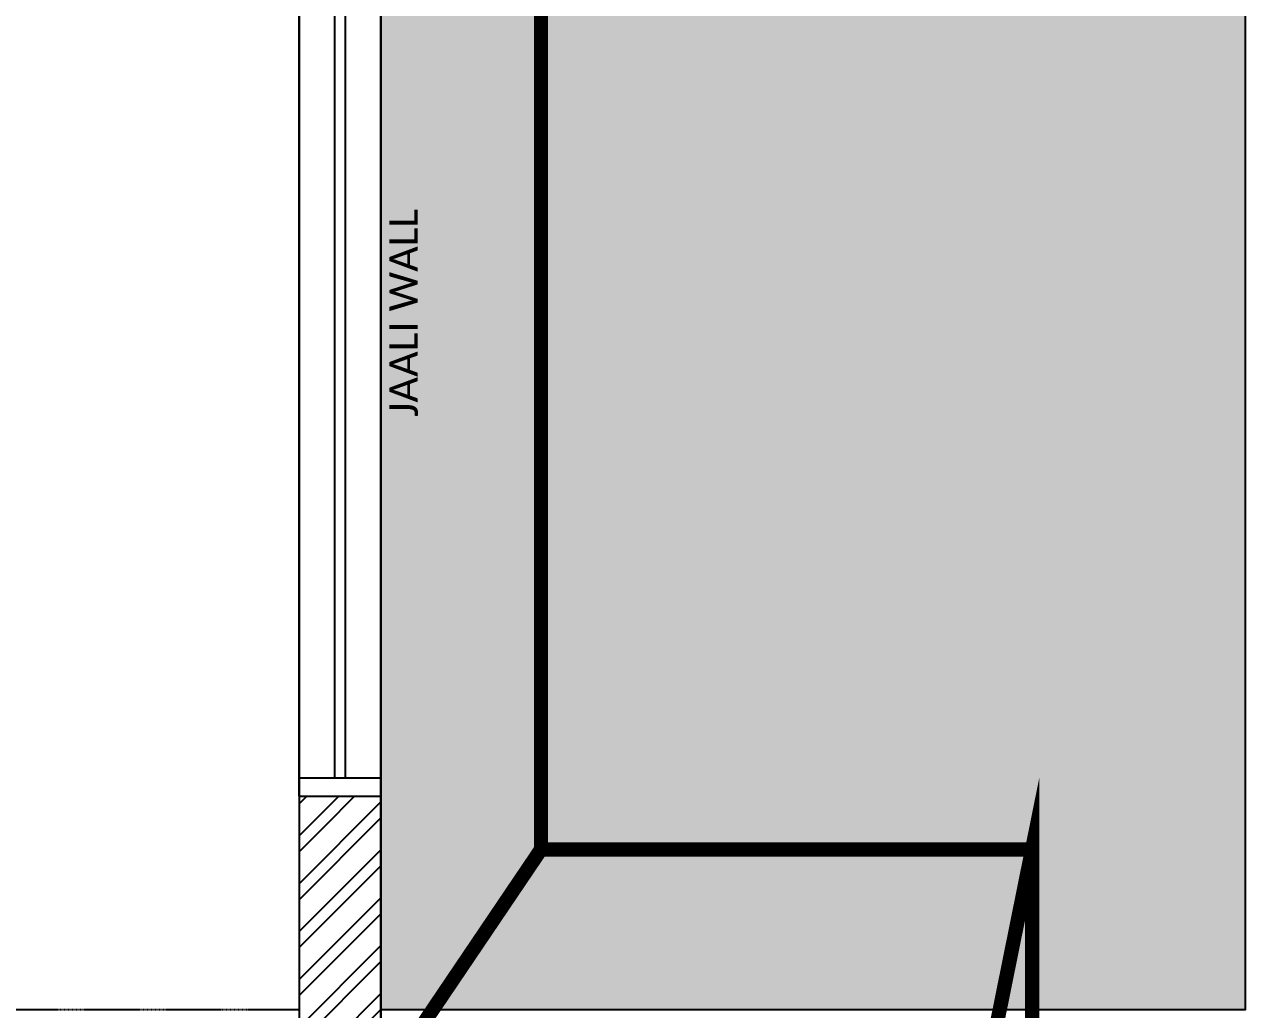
# Model space of a CAD drawing. Header units: millimetres. Extents: x -176651 to 424033, y -469666 to 486614.
# Drawn here: x 190331 to 193763, y 130340 to 133108 of the extents above; entities that cross this region are included whole.
import ezdxf

# ---------------------------------------------------------------- set-up
doc = ezdxf.new("R2010")
doc.units = ezdxf.units.MM
doc.set_wipeout_variables(frame=1)
doc.linetypes.add('1625_East Villa$0$DASHED', pattern=[0.75, 0.5, -0.25])
doc.linetypes.add('1625E_Roof Plan$0$DASHED', pattern=[0.75, 0.5, -0.25])
for name, color, linetype in [('1625_East Villa$0$ad-Elevation 10', 8, 'Continuous'), ('1625_East Villa$0$ad-Furniture', 8, 'Continuous'), ('1625_East Villa$0$ad-Text main', 8, 'Continuous'), ('1625_East Villa$0$ad-Verandah', 8, 'Continuous'), ('1625_East Villa$0$ad-Wall', 8, 'Continuous'), ('1625_East Villa$0$ad-Wall hatch', 8, 'Continuous'), ('1625E_Roof Plan$0$ad-Primary Roof', 8, 'Continuous'), ('1625E_Roof Plan$0$ad-Secondary Roof', 8, 'Continuous'), ('ad-Plinth', 8, 'Continuous')]:
    doc.layers.add(name, color=color, linetype=linetype)
doc.styles.add('1625_East Villa$0$Standard', font='calibril.ttf')

# ---------------------------------------------------------------- blocks, each defined once
blk = doc.blocks.new('A$C92fa9908')
at = {"layer": 'ad-Plinth', "ltscale": 5}
blk.add_lwpolyline([(0, 13620), (12120, 13620), (12120, 0), (0, 0), (0, 4745), (2830, 4745), (2830, 8645), (0, 8645)], close=True, dxfattribs=at)
blk = doc.blocks.new('zw$C194')
at = {"layer": 'ad-Plinth', "ltscale": 5}
blk.add_blockref('A$C92fa9908', (-12625.8, -303163.9), dxfattribs=at)
blk = doc.blocks.new('1625_East Villa$0$zw$D46D')
at = {"layer": '1625_East Villa$0$ad-Furniture', "linetype": '1625_East Villa$0$DASHED'}
blk.add_lwpolyline([(8540, 4745), (11890, 4745)], dxfattribs=at)
blk = doc.blocks.new('1625_East Villa$0$zw$7F57')
at = {"layer": '1625_East Villa$0$ad-Text main', "insert": (294.2, 7.4), "char_height": 80, "width": 631.603, "attachment_point": 5, "rotation": 90, "style": '1625_East Villa$0$Standard'}
blk.add_mtext('JAALI WALL', dxfattribs=at)
blk.add_wipeout([(230, 1350), (230, -1350), (0, -1350), (0, 1350)]).dxf.layer = '1625_East Villa$0$ad-Elevation 10'
at = {"layer": '1625_East Villa$0$ad-Elevation 10'}
for points in [[(0, 1300), (230, 1300), (230, 1350), (0, 1350)], [(0, -1300), (0, -1350), (230, -1350), (230, -1300)]]:
    blk.add_lwpolyline(points, close=True, dxfattribs=at)
for points in [[(0, -1350), (0, 1350)], [(230, -1350), (230, 1350)], [(100, 1300), (100, -1300)], [(130, 1300), (130, -1300)]]:
    blk.add_lwpolyline(points, dxfattribs=at)
blk = doc.blocks.new('1625_East Villa$0$zw$42B5')
at = {"layer": '1625_East Villa$0$ad-Wall hatch', "transparency": 33554610}
h = blk.add_hatch(dxfattribs=at)
h.set_pattern_fill('ANSI32', color=256, scale=10)
h.set_pattern_definition([(45, (411299.33, 102900.03), (-67.35192, 67.35192), []), (45, (411344.235, 102900.03), (-67.35192, 67.35192), [])])
h.paths.add_polyline_path([(12120, 0), (12120, 9020), (11890, 9020), (11890, 230), (10090, 230), (10090, 0)])
blk.add_blockref('1625_East Villa$0$zw$7F57', (11890, 6695))
at = {"layer": '1625_East Villa$0$ad-Wall'}
blk.add_lwpolyline([(12120, 0), (12120, 9020), (11890, 9020), (11890, 230), (10090, 230), (10090, 0)], close=True, dxfattribs=at)
blk = doc.blocks.new('1625_East Villa$0$zw$959F')
at = {"transparency": 33554559}
h = blk.add_hatch(color=256, dxfattribs=at)
h.dxf.hatch_style = 1
h.set_gradient(color1=(153, 204, 0), color2=(63, 127, 0), tint=1, name='INVSPHERICAL')
h.paths.add_polyline_path([(0, -8875), (2430, -8875), (2430, -4975), (0, -4975)])
h = blk.add_hatch(dxfattribs=at)
h.set_pattern_fill('GRASS', color=74)
h.set_pattern_definition([(90, (-1096435.541, 661200.024), (-17.96051224, 17.96051224), [4.7625, -31.1585245]), (45, (-1096435.54, 661200.024), (-17.96051224, 17.96051224), [4.7625, -20.6375]), (135, (-1096435.54, 661200.024), (-17.96051224, -17.96051224), [4.7625, -20.6375])])
h.paths.add_polyline_path([(0, -8875), (2430, -8875), (2430, -4975), (0, -4975)])
at = {"layer": '1625_East Villa$0$ad-Elevation 10'}
blk.add_lwpolyline([(0, -8875), (2430, -8875), (2430, -4975), (0, -4975)], close=True, dxfattribs=at)
blk = doc.blocks.new('1625E_Roof Plan')
at = {"layer": '1625E_Roof Plan$0$ad-Primary Roof', "linetype": '1625E_Roof Plan$0$DASHED', "ltscale": 2, "const_width": 40}
blk.add_lwpolyline([(12570, 8195), (12570, 5195)], dxfattribs=at)
at = {"layer": '1625E_Roof Plan$0$ad-Secondary Roof', "linetype": '1625E_Roof Plan$0$DASHED', "ltscale": 2, "const_width": 40}
for points in [[(13950, 5195), (13188.8, 1425), (13950, -2345)], [(12570, 5195), (10022.5, 1425), (12570, -2345), (13950, -2345), (13950, 5195)]]:
    blk.add_lwpolyline(points, close=True, dxfattribs=at)
blk = doc.blocks.new('1625_East Villa')
at = {"layer": '1625_East Villa$0$ad-Verandah'}
blk.add_blockref('1625_East Villa$0$zw$959F', (12120, 13620), dxfattribs=at)
at = {"layer": '1625_East Villa$0$ad-Furniture'}
blk.add_blockref('1625_East Villa$0$zw$D46D', (0, 0), dxfattribs=at)
at = {"layer": '1625_East Villa$0$ad-Wall'}
blk.add_blockref('1625_East Villa$0$zw$42B5', (0, 0), dxfattribs=at)
blk.add_blockref('1625E_Roof Plan', (0, 0))
blk = doc.blocks.new("All Plot's Villa Plans")
at = {"ltscale": 5}
blk.add_blockref('1625_East Villa', (179213.1, 125594.9), dxfattribs=at)

msp = doc.modelspace()

# ---------------------------------------------------------------- block references
at = {"ltscale": 5}
msp.add_blockref("All Plot's Villa Plans", (0, 0), dxfattribs=at)

# ---------------------------------------------------------------- next in the draw order: block references
msp.add_blockref('zw$C194', (191838.8, 428758.8), dxfattribs=at)

doc.saveas('drawing.dxf')
